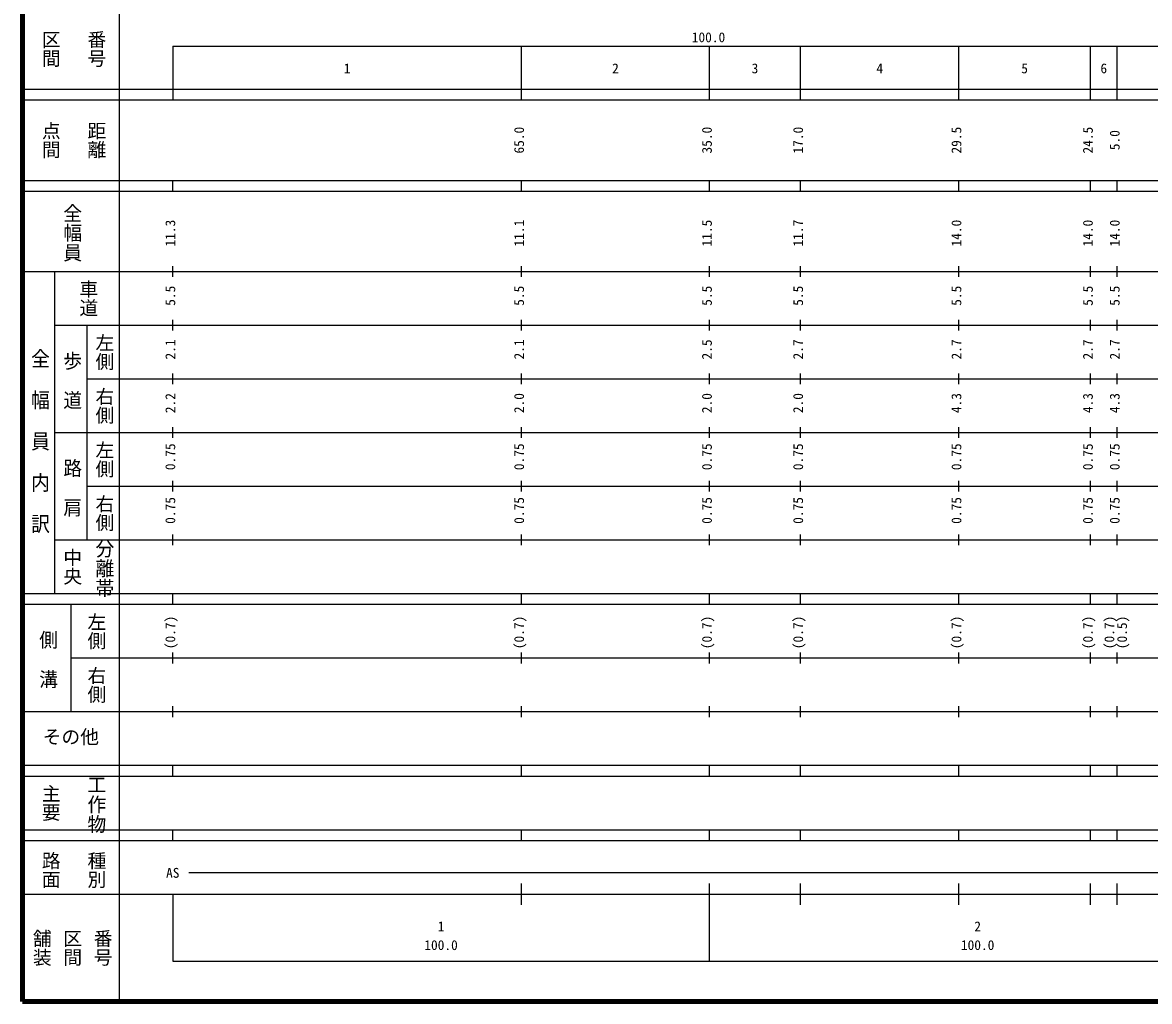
# Model space of a CAD drawing. Units: millimetres on the paper, enlarged 1000 times. Extents: x 40000 to 680000, y 20000 to 380000.
# Drawn here: x 40000 to 250013, y 20000 to 202409 of the extents above; entities that cross this region are included whole.
import ezdxf
from ezdxf.enums import TextEntityAlignment as Align

# ---------------------------------------------------------------- set-up
doc = ezdxf.new("R2010")
doc.units = ezdxf.units.MM
doc.header["$LTSCALE"] = 1000
doc.layers.add('M-TTL', color=2, linetype='Continuous', lineweight=140)
doc.layers.add('M-TTL-BAND', color=7, linetype='Continuous', lineweight=25)
doc.styles.add('@ＭＳ ゴシック', font='')
doc.styles.add('ＭＳ ゴシック', font='')
doc.styles.get('@ＭＳ ゴシック').set_extended_font_data('@MS Gothic')
doc.styles.get('ＭＳ ゴシック').set_extended_font_data('MS Gothic')

msp = doc.modelspace()

# ---------------------------------------------------------------- linework, layer by layer
at = {"layer": 'M-TTL'}
for p, q in [((40000, 380000), (40000, 20000)), ((40000, 20000), (680000, 20000))]:
    msp.add_line(p, q, dxfattribs=at)
at = {"layer": 'M-TTL-BAND'}
for p, q in [((58000, 370000), (58000, 20000)), ((68000, 198000), (579000, 198000)), ((68000, 198000), (68000, 188000)), ((133000, 188000), (133000, 198000)), ((168000, 188000), (168000, 198000)), ((185000, 188000), (185000, 198000)), ((214500, 188000), (214500, 198000)), ((239000, 188000), (239000, 198000)), ((244000, 188000), (244000, 198000)), ((40000, 190000), (579000, 190000)), ((40000, 188000), (579000, 188000)), ((40000, 173000), (579000, 173000)), ((68000, 171000), (68000, 173000)), ((133000, 171000), (133000, 173000)), ((168000, 171000), (168000, 173000)), ((185000, 171000), (185000, 173000)), ((214500, 171000), (214500, 173000)), ((239000, 171000), (239000, 173000)), ((244000, 171000), (244000, 173000)), ((40000, 171000), (579000, 171000)), ((40000, 156000), (579000, 156000)), ((46000, 96000), (46000, 156000)), ((68000, 155000), (68000, 157000)), ((133000, 155000), (133000, 157000)), ((168000, 155000), (168000, 157000)), ((185000, 155000), (185000, 157000)), ((214500, 155000), (214500, 157000)), ((239000, 155000), (239000, 157000)), ((244000, 155000), (244000, 157000)), ((46000, 146000), (579000, 146000)), ((52000, 146000), (52000, 106000)), ((68000, 145000), (68000, 147000)), ((133000, 145000), (133000, 147000)), ((168000, 145000), (168000, 147000)), ((185000, 145000), (185000, 147000)), ((214500, 145000), (214500, 147000)), ((239000, 145000), (239000, 147000)), ((244000, 145000), (244000, 147000)), ((68000, 135000), (68000, 137000)), ((133000, 135000), (133000, 137000)), ((168000, 135000), (168000, 137000)), ((185000, 135000), (185000, 137000)), ((214500, 135000), (214500, 137000)), ((239000, 135000), (239000, 137000)), ((244000, 135000), (244000, 137000)), ((52000, 136000), (579000, 136000)), ((68000, 125000), (68000, 127000)), ((133000, 125000), (133000, 127000)), ((168000, 125000), (168000, 127000)), ((185000, 125000), (185000, 127000)), ((214500, 125000), (214500, 127000)), ((239000, 125000), (239000, 127000)), ((244000, 125000), (244000, 127000)), ((46000, 126000), (579000, 126000)), ((52000, 116000), (579000, 116000)), ((68000, 115000), (68000, 117000)), ((133000, 115000), (133000, 117000)), ((168000, 115000), (168000, 117000)), ((185000, 115000), (185000, 117000)), ((214500, 115000), (214500, 117000)), ((239000, 115000), (239000, 117000)), ((244000, 115000), (244000, 117000)), ((46000, 106000), (579000, 106000)), ((68000, 105000), (68000, 107000)), ((133000, 105000), (133000, 107000)), ((168000, 105000), (168000, 107000)), ((185000, 105000), (185000, 107000)), ((214500, 105000), (214500, 107000)), ((239000, 105000), (239000, 107000)), ((244000, 105000), (244000, 107000)), ((40000, 96000), (579000, 96000)), ((68000, 94000), (68000, 96000)), ((133000, 94000), (133000, 96000)), ((168000, 94000), (168000, 96000)), ((185000, 94000), (185000, 96000)), ((214500, 94000), (214500, 96000)), ((239000, 94000), (239000, 96000)), ((244000, 94000), (244000, 96000)), ((40000, 94000), (579000, 94000)), ((49000, 94000), (49000, 74000)), ((68000, 83000), (68000, 85000)), ((133000, 83000), (133000, 85000)), ((168000, 83000), (168000, 85000)), ((185000, 83000), (185000, 85000)), ((214500, 83000), (214500, 85000)), ((239000, 83000), (239000, 85000)), ((244000, 83000), (244000, 85000)), ((49000, 84000), (579000, 84000)), ((40000, 74000), (579000, 74000)), ((68000, 73000), (68000, 75000)), ((133000, 73000), (133000, 75000)), ((168000, 73000), (168000, 75000)), ((185000, 73000), (185000, 75000)), ((214500, 73000), (214500, 75000)), ((239000, 73000), (239000, 75000)), ((244000, 73000), (244000, 75000)), ((40000, 64000), (579000, 64000)), ((68000, 62000), (68000, 64000)), ((133000, 62000), (133000, 64000)), ((168000, 62000), (168000, 64000)), ((185000, 62000), (185000, 64000)), ((214500, 62000), (214500, 64000)), ((239000, 62000), (239000, 64000)), ((244000, 62000), (244000, 64000)), ((40000, 62000), (579000, 62000)), ((40000, 52000), (579000, 52000)), ((68000, 50000), (68000, 52000)), ((133000, 50000), (133000, 52000)), ((168000, 50000), (168000, 52000)), ((185000, 50000), (185000, 52000)), ((214500, 50000), (214500, 52000)), ((239000, 50000), (239000, 52000)), ((244000, 50000), (244000, 52000)), ((40000, 50000), (579000, 50000)), ((71000, 44000), (457000, 44000)), ((40000, 40000), (579000, 40000)), ((68000, 40000), (68000, 27500)), ((133000, 38000), (133000, 42000)), ((168000, 27500), (168000, 42000)), ((185000, 38000), (185000, 42000)), ((214500, 38000), (214500, 42000)), ((239000, 38000), (239000, 42000)), ((244000, 38000), (244000, 42000)), ((68000, 27500), (579000, 27500))]:
    msp.add_line(p, q, dxfattribs=at)

# ---------------------------------------------------------------- texts
for s, height, rotation, style, p in [('区間', 2566, 270, '@ＭＳ ゴシック', (43250, 201000)), ('番号', 2566, 270, '@ＭＳ ゴシック', (51750, 201000)), ('点間', 2566, 270, '@ＭＳ ゴシック', (43250, 184000)), ('距離', 2566, 270, '@ＭＳ ゴシック', (51750, 184000)), ('65.0', 1833, 90, 'ＭＳ ゴシック', (134000, 178000)), ('35.0', 1833, 90, 'ＭＳ ゴシック', (169000, 178000)), ('17.0', 1833, 90, 'ＭＳ ゴシック', (186000, 178000)), ('29.5', 1833, 90, 'ＭＳ ゴシック', (215500, 178000)), ('24.5', 1833, 90, 'ＭＳ ゴシック', (240000, 178000)), ('5.0', 1833, 90, 'ＭＳ ゴシック', (245000, 178625)), ('11.3', 1833, 90, 'ＭＳ ゴシック', (69000, 160674)), ('11.1', 1833, 90, 'ＭＳ ゴシック', (134000, 160674)), ('11.5', 1833, 90, 'ＭＳ ゴシック', (169000, 160674)), ('11.7', 1833, 90, 'ＭＳ ゴシック', (186000, 160674)), ('14.0', 1833, 90, 'ＭＳ ゴシック', (215500, 160674)), ('14.0', 1833, 90, 'ＭＳ ゴシック', (240000, 160674)), ('14.0', 1833, 90, 'ＭＳ ゴシック', (245000, 160674)), ('車道', 2566, 270, '@ＭＳ ゴシック', (50250, 154500)), ('5.5', 1833, 90, 'ＭＳ ゴシック', (69000, 149625)), ('5.5', 1833, 90, 'ＭＳ ゴシック', (134000, 149625)), ('5.5', 1833, 90, 'ＭＳ ゴシック', (169000, 149625)), ('5.5', 1833, 90, 'ＭＳ ゴシック', (186000, 149625)), ('5.5', 1833, 90, 'ＭＳ ゴシック', (215500, 149625)), ('5.5', 1833, 90, 'ＭＳ ゴシック', (240000, 149625)), ('5.5', 1833, 90, 'ＭＳ ゴシック', (245000, 149625)), ('左側', 2566, 270, '@ＭＳ ゴシック', (53250, 144500)), ('2.1', 1833, 90, 'ＭＳ ゴシック', (69000, 139625)), ('2.1', 1833, 90, 'ＭＳ ゴシック', (134000, 139625)), ('2.5', 1833, 90, 'ＭＳ ゴシック', (169000, 139625)), ('2.7', 1833, 90, 'ＭＳ ゴシック', (186000, 139625)), ('2.7', 1833, 90, 'ＭＳ ゴシック', (215500, 139625)), ('2.7', 1833, 90, 'ＭＳ ゴシック', (240000, 139625)), ('2.7', 1833, 90, 'ＭＳ ゴシック', (245000, 139625)), ('右側', 2566, 270, '@ＭＳ ゴシック', (53250, 134500)), ('2.2', 1833, 90, 'ＭＳ ゴシック', (69000, 129625)), ('2.0', 1833, 90, 'ＭＳ ゴシック', (134000, 129625)), ('2.0', 1833, 90, 'ＭＳ ゴシック', (169000, 129625)), ('2.0', 1833, 90, 'ＭＳ ゴシック', (186000, 129625)), ('4.3', 1833, 90, 'ＭＳ ゴシック', (215500, 129625)), ('4.3', 1833, 90, 'ＭＳ ゴシック', (240000, 129625)), ('4.3', 1833, 90, 'ＭＳ ゴシック', (245000, 129625)), ('左側', 2566, 270, '@ＭＳ ゴシック', (53250, 124500)), ('0.75', 1833, 90, 'ＭＳ ゴシック', (69000, 119000)), ('0.75', 1833, 90, 'ＭＳ ゴシック', (134000, 119000)), ('0.75', 1833, 90, 'ＭＳ ゴシック', (169000, 119000)), ('0.75', 1833, 90, 'ＭＳ ゴシック', (186000, 119000)), ('0.75', 1833, 90, 'ＭＳ ゴシック', (215500, 119000)), ('0.75', 1833, 90, 'ＭＳ ゴシック', (240000, 119000)), ('0.75', 1833, 90, 'ＭＳ ゴシック', (245000, 119000)), ('右側', 2566, 270, '@ＭＳ ゴシック', (53250, 114500)), ('0.75', 1833, 90, 'ＭＳ ゴシック', (69000, 109000)), ('0.75', 1833, 90, 'ＭＳ ゴシック', (134000, 109000)), ('0.75', 1833, 90, 'ＭＳ ゴシック', (169000, 109000)), ('0.75', 1833, 90, 'ＭＳ ゴシック', (186000, 109000)), ('0.75', 1833, 90, 'ＭＳ ゴシック', (215500, 109000)), ('0.75', 1833, 90, 'ＭＳ ゴシック', (240000, 109000)), ('0.75', 1833, 90, 'ＭＳ ゴシック', (245000, 109000)), ('中央', 2566, 270, '@ＭＳ ゴシック', (47250, 104500)), ('左側', 2566, 270, '@ＭＳ ゴシック', (51750, 92500)), ('(0.7)', 1833, 90, 'ＭＳ ゴシック', (69000, 85639)), ('(0.7)', 1833, 90, 'ＭＳ ゴシック', (134000, 85639)), ('(0.7)', 1833, 90, 'ＭＳ ゴシック', (169000, 85639)), ('(0.7)', 1833, 90, 'ＭＳ ゴシック', (186000, 85639)), ('(0.7)', 1833, 90, 'ＭＳ ゴシック', (215500, 85639)), ('(0.7)', 1833, 90, 'ＭＳ ゴシック', (240000, 85639)), ('(0.7)', 1833, 90, 'ＭＳ ゴシック', (244000, 85639)), ('(0.5)', 1833, 90, 'ＭＳ ゴシック', (246370, 85639)), ('右側', 2566, 270, '@ＭＳ ゴシック', (51750, 82500)), ('主要', 2566, 270, '@ＭＳ ゴシック', (43250, 60500)), ('路面', 2566, 270, '@ＭＳ ゴシック', (43250, 48000)), ('種別', 2566, 270, '@ＭＳ ゴシック', (51750, 48000)), ('舗装', 2566, 270, '@ＭＳ ゴシック', (41583, 33500)), ('区間', 2566, 270, '@ＭＳ ゴシック', (47250, 33500)), ('番号', 2566, 270, '@ＭＳ ゴシック', (52917, 33500))]:
    msp.add_text(s, height=height, rotation=rotation, dxfattribs=dict(at, style=style)).set_placement(p, align=Align.BOTTOM_LEFT)
at = {"layer": 'M-TTL-BAND', "style": 'ＭＳ ゴシック'}
for s, height, p in [('100.0', 1833, (164719, 198195)), ('1', 1833, (99875, 192405)), ('2', 1833, (149875, 192405)), ('3', 1833, (175875, 192405)), ('4', 1833, (199125, 192405)), ('5', 1833, (226125, 192405)), ('6', 1833, (240875, 192405)), ('その他', 2566, (43750, 67250)), ('AS', 1833, (66750, 42500)), ('1', 1833, (117375, 32523)), ('2', 1833, (217375, 32523)), ('100.0', 1833, (114875, 29033)), ('100.0', 1833, (214875, 29033))]:
    msp.add_text(s, height=height, dxfattribs=at).set_placement(p, align=Align.BOTTOM_LEFT)
at = {"layer": 'M-TTL-BAND', "style": '@ＭＳ ゴシック'}
for s, width, p in [('全幅員', 1.05, (47250, 168750)), ('全\u3000幅\u3000員\u3000内\u3000訳', 1.1, (41250, 141750)), ('歩\u3000道', 1.05, (47250, 141250)), ('路\u3000肩', 1.05, (47250, 121250)), ('分離帯', 1.05, (53250, 106250)), ('側\u3000溝', 1.05, (42750, 89250)), ('工作物', 1.05, (51750, 62250))]:
    msp.add_text(s, height=2566, rotation=270, dxfattribs=dict(at, width=width)).set_placement(p, align=Align.BOTTOM_LEFT)

doc.saveas('drawing.dxf')
